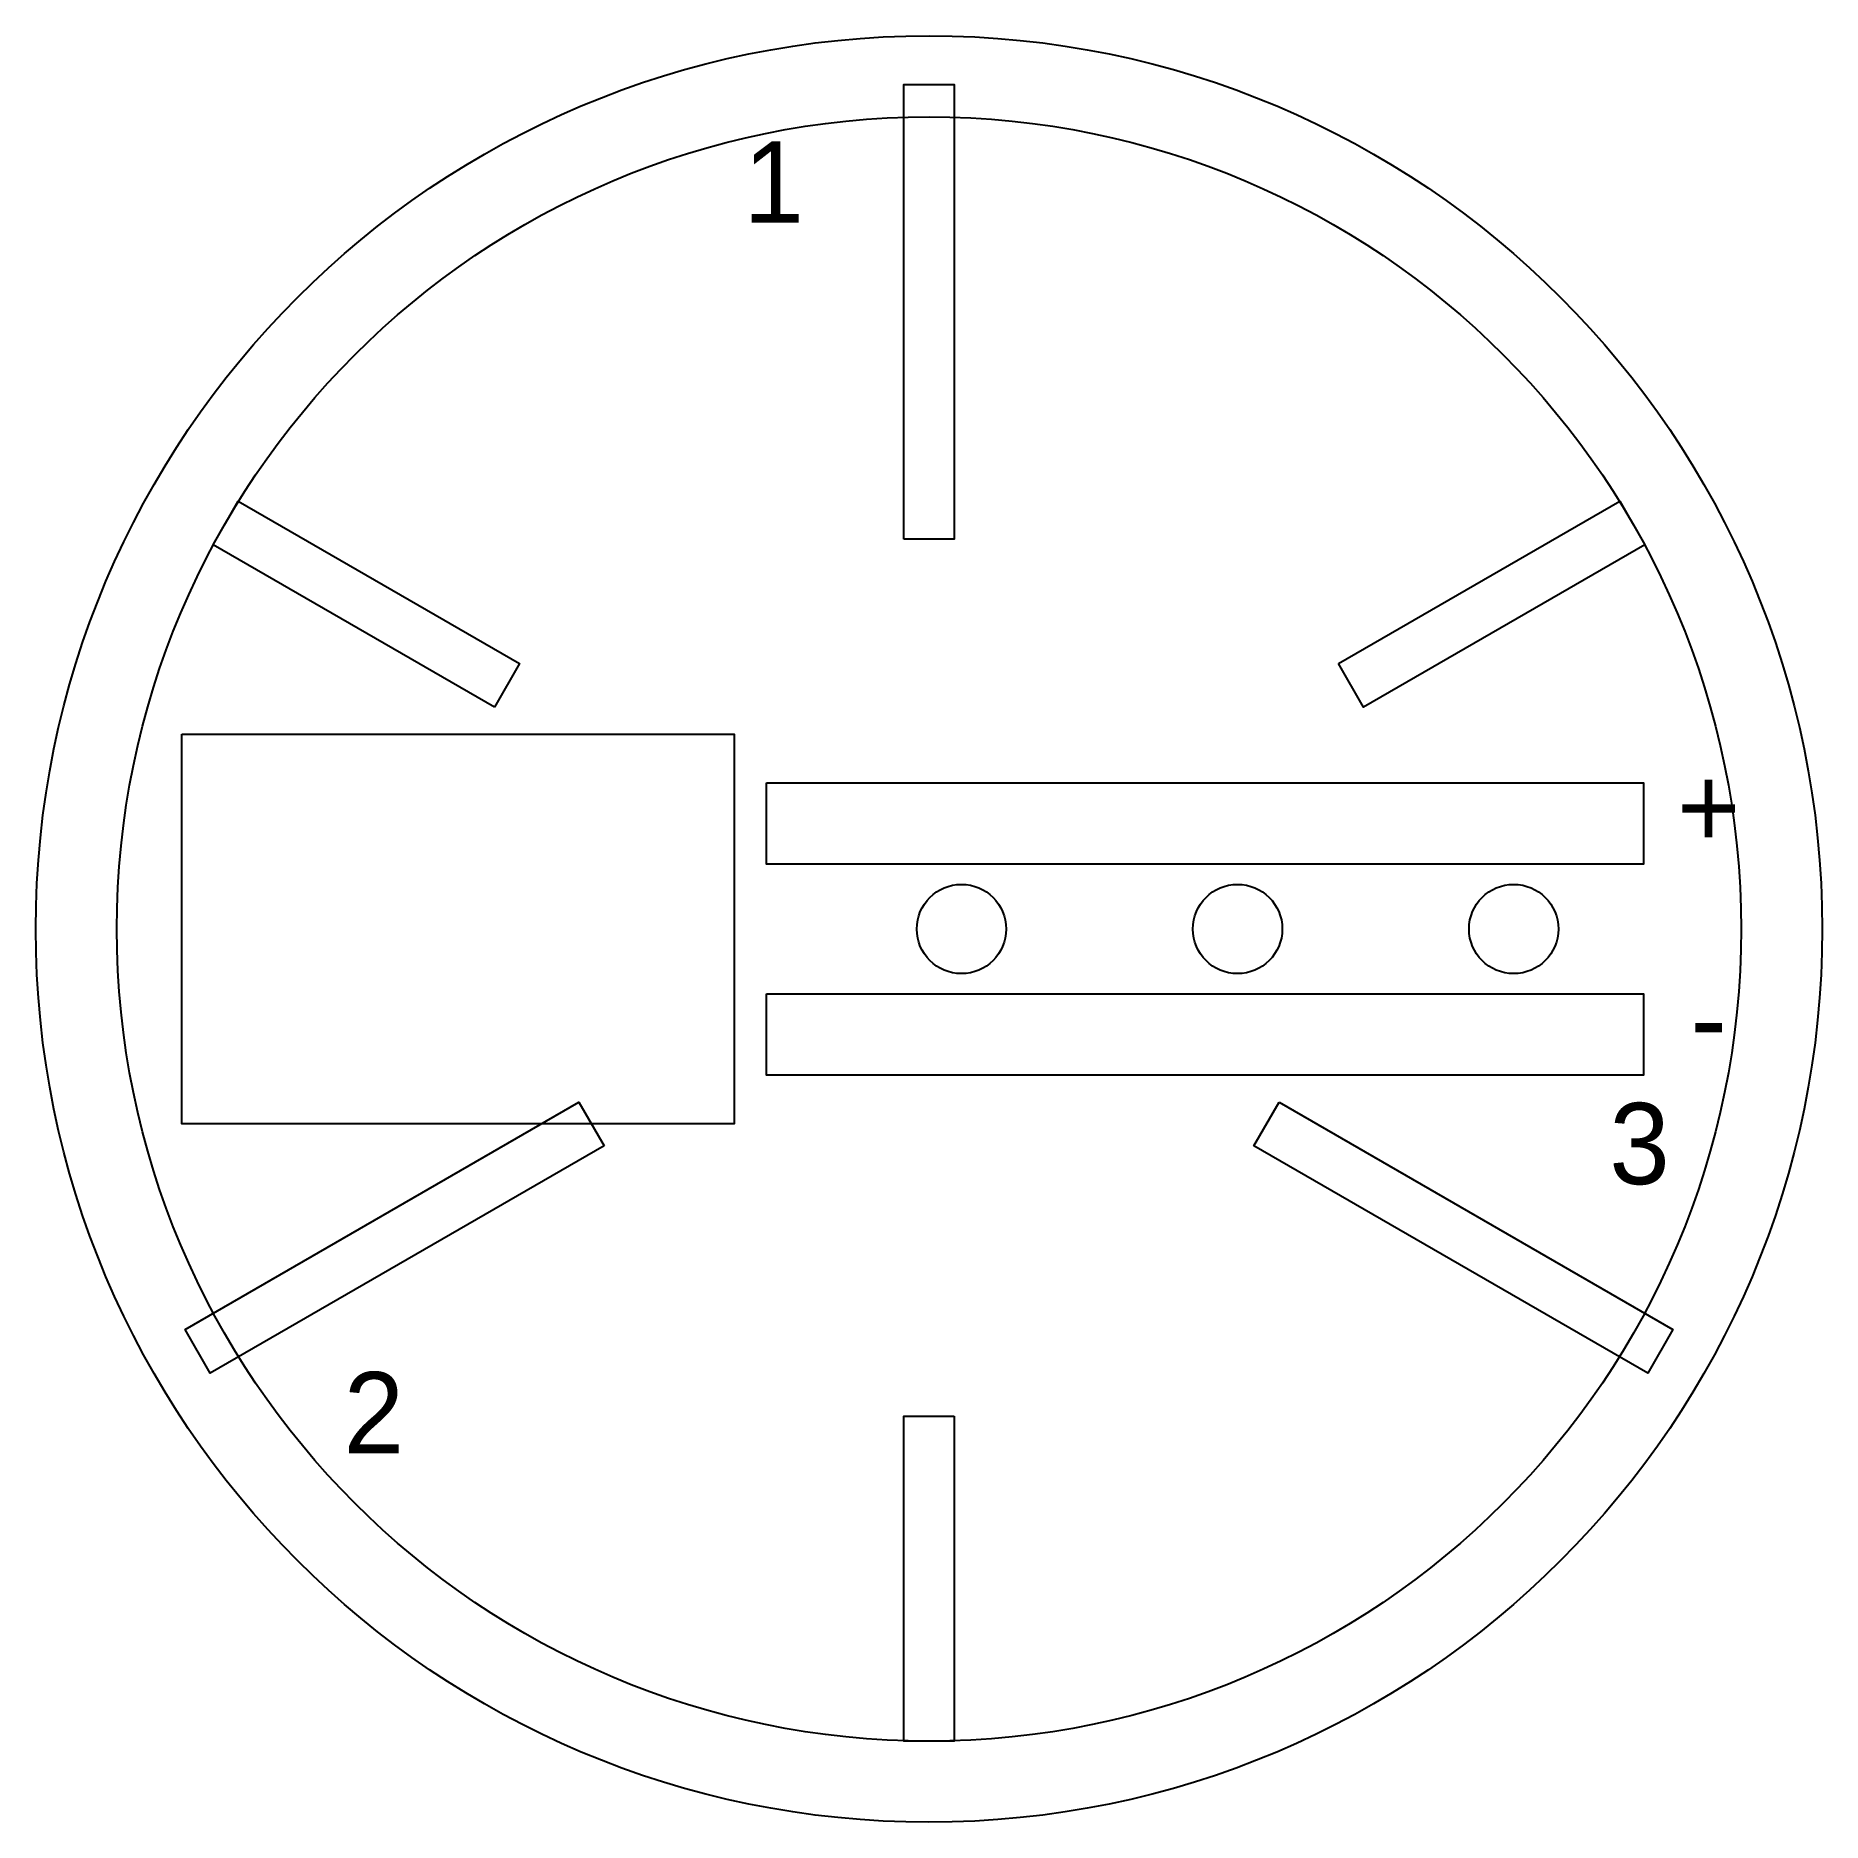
# Model space of a CAD drawing. Header units: millimetres. Extents: x 0 to 110, y 0 to 110.
import ezdxf
from ezdxf.enums import TextEntityAlignment as Align

# ---------------------------------------------------------------- set-up
doc = ezdxf.new("R2010")
doc.units = ezdxf.units.MM
doc.layers.add('CUT', color=1, linetype='CONTINUOUS')
doc.layers.add('ENGRAVE', color=7, linetype='CONTINUOUS')

msp = doc.modelspace()

# ---------------------------------------------------------------- linework, layer by layer
at = {"layer": 'CUT'}
for points in [[(53.45, 79), (53.45, 107), (56.55, 107), (56.55, 79)], [(28.2443, 68.6577), (10.9237, 78.6577), (12.4737, 81.3423), (29.7943, 71.3423)], [(80.2057, 71.3423), (97.5263, 81.3423), (99.0763, 78.6577), (81.7557, 68.6577)], [(34.9904, 41.6577), (10.7416, 27.6577), (9.1916, 30.3423), (33.4404, 44.3423)], [(76.5596, 44.3423), (100.8084, 30.3423), (99.2584, 27.6577), (75.0096, 41.6577)], [(56.55, 25), (56.55, 5), (53.45, 5), (53.45, 25)]]:
    msp.add_lwpolyline(points, close=True, dxfattribs=at)
msp.add_circle((55, 55), 55, dxfattribs=at)
at = {"layer": 'ENGRAVE'}
for points in [[(9, 67), (43, 67), (43, 43), (9, 43)], [(45, 64), (99, 64), (99, 59), (45, 59)], [(45, 51), (99, 51), (99, 46), (45, 46)]]:
    msp.add_lwpolyline(points, close=True, dxfattribs=at)
for centre, radius in [((55, 55), 50), ((57, 55), 2.75), ((74, 55), 2.75), ((91, 55), 2.75)]:
    msp.add_circle(centre, radius, dxfattribs=at)

# ---------------------------------------------------------------- texts
for s, p in [('1', (45.44, 98.49)), ('+', (103, 60)), ('-', (103, 47)), ('3', (98.75, 39.29)), ('2', (20.82, 22.72))]:
    msp.add_text(s, height=5, dxfattribs=at).set_placement(p, align=Align.CENTER)

doc.saveas('drawing.dxf')
